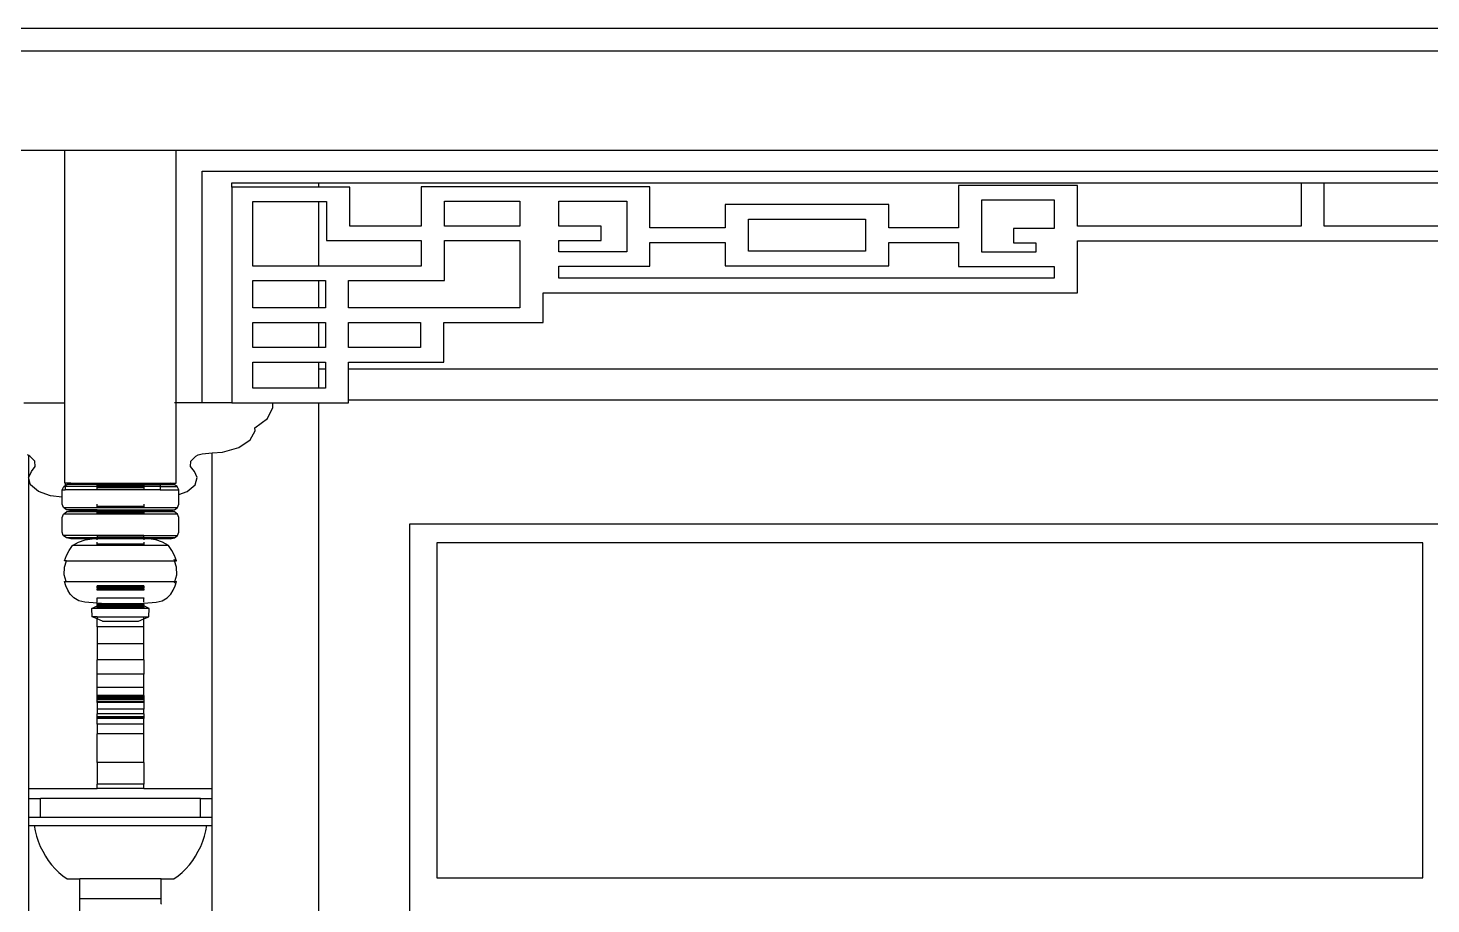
# Model space of a CAD drawing. Extents: x -24961 to 905641, y -154323 to 635957.
# Drawn here: x 422660 to 424922, y -113084 to -111672 of the extents above; entities that cross this region are included whole.
import ezdxf

# ---------------------------------------------------------------- set-up
doc = ezdxf.new("R2010")
doc.units = 0
doc.header["$LTSCALE"] = 1000
doc.header["$MEASUREMENT"] = 0
doc.layers.add('DOTE', color=1, linetype='Continuous')
doc.layers.add('窗', color=154, linetype='Continuous')

msp = doc.modelspace()

# ---------------------------------------------------------------- linework, layer by layer
for p, q in [((406028.2, -111708.5), (431128.2, -111708.5)), ((420671.8, -111868.5), (422719.1, -111868.5)), ((422719.1, -112276.1), (422719.1, -111868.5)), ((422719.1, -111868.5), (422899.1, -111868.5)), ((422899.1, -112276.1), (422899.1, -111868.5)), ((422899.1, -111868.5), (424935.1, -111868.5)), ((422940.7, -111902.6), (424935.1, -111902.6)), ((422940.7, -112276.1), (422940.7, -111902.6)), ((422988.5, -111928.2), (422988.5, -111921.4)), ((422988.5, -111921.4), (423128.2, -111921.4)), ((422988.5, -111928.2), (422988.5, -112276.1)), ((423128.2, -111928.2), (422988.5, -111928.2)), ((423128.2, -111921.4), (424712.8, -111921.4)), ((423128.2, -111921.4), (423128.2, -111921.9)), ((424712.8, -111921.9), (423128.2, -111921.9)), ((423128.2, -111921.9), (423128.2, -111928.2)), ((423178.7, -111928.2), (423128.2, -111928.2)), ((423178.7, -111991.2), (423178.7, -111928.2)), ((423293.9, -111927.7), (423294, -111991.2)), ((423662.9, -111927.7), (423293.9, -111927.7)), ((423662.9, -111994.1), (423662.9, -111927.7)), ((424160.6, -111925.5), (424160.6, -111994.1)), ((424352, -111925.5), (424160.6, -111925.5)), ((424352, -111991.3), (424352, -111925.5)), ((424712.8, -111921.4), (424750.2, -111921.4)), ((424712.8, -111921.4), (424712.8, -111921.9)), ((424712.8, -111921.9), (424712.8, -111991.3)), ((424750.2, -111921.9), (424750.2, -111921.4)), ((424750.2, -111921.4), (424935.1, -111921.4)), ((425119.9, -111921.9), (424750.2, -111921.9)), ((424750.2, -111991.3), (424750.2, -111921.9)), ((423022.3, -112055.6), (423022.3, -111951.7)), ((423022.3, -111951.7), (423128.2, -111951.7)), ((423128.2, -111951.7), (423128.2, -112055.6)), ((423128.2, -111951.7), (423141.3, -111951.7)), ((423141.3, -111951.7), (423141.3, -112014.6)), ((423331.3, -111951.1), (423453.1, -111951.1)), ((423331.3, -111991.2), (423331.3, -111951.1)), ((423453.1, -111951.1), (423453.1, -111991.2)), ((423516.1, -111951.1), (423625.4, -111951.1)), ((423516.1, -111991.2), (423516.1, -111951.1)), ((423625.4, -111951.1), (423625.4, -112032.4)), ((424198, -111948.9), (424314.6, -111948.9)), ((424198, -112033), (424198, -111948.9)), ((424314.6, -111948.9), (424314.6, -111994.9)), ((423784.1, -111956.4), (423784.1, -111994.1)), ((424047.9, -111956.4), (423784.1, -111956.4)), ((424047.9, -111994.1), (424047.9, -111956.4)), ((423294, -111991.2), (423178.7, -111991.2)), ((423453.1, -111991.2), (423331.3, -111991.2)), ((423584.1, -111991.2), (423516.1, -111991.2)), ((423584.1, -112014.6), (423584.1, -111991.2)), ((423784.1, -111994.1), (423662.9, -111994.1)), ((423821.5, -112031.7), (423821.5, -111979.9)), ((423821.5, -111979.9), (424010.5, -111979.9)), ((424010.5, -111979.9), (424010.5, -112031.7)), ((424160.6, -111994.1), (424047.9, -111994.1)), ((424249.2, -111994.9), (424249.2, -112018.3)), ((424314.6, -111994.9), (424249.2, -111994.9)), ((424712.8, -111991.3), (424352, -111991.3)), ((424935.1, -111991.3), (424750.2, -111991.3)), ((423141.3, -112014.6), (423293.9, -112014.6)), ((423293.9, -112014.6), (423293.9, -112055.6)), ((423331.3, -112014.6), (423453.1, -112014.6)), ((423331.3, -112079), (423331.3, -112014.6)), ((423453.1, -112014.6), (423453.1, -112123)), ((423516.1, -112014.6), (423584.1, -112014.6)), ((423516.1, -112032.4), (423516.1, -112014.6)), ((423662.8, -112017.5), (423784.1, -112017.5)), ((423662.8, -112055.8), (423662.8, -112017.5)), ((423784.1, -112017.5), (423784.1, -112055.2)), ((424047.9, -112017.5), (424160.6, -112017.5)), ((424047.9, -112055.2), (424047.9, -112017.5)), ((424160.6, -112017.5), (424160.6, -112056.5)), ((424249.2, -112018.3), (424285, -112018.3)), ((424285, -112018.3), (424285, -112033)), ((424352, -112014.8), (424935.1, -112014.8)), ((424352, -112098.6), (424352, -112014.8)), ((423625.4, -112032.4), (423516.1, -112032.4)), ((424010.5, -112031.7), (423821.5, -112031.7)), ((424285, -112033), (424198, -112033)), ((423128.2, -112055.6), (423022.3, -112055.6)), ((423293.9, -112055.6), (423128.2, -112055.6)), ((423516.1, -112055.8), (423662.8, -112055.8)), ((423516.1, -112075.2), (423516.1, -112055.8)), ((423784.1, -112055.2), (424047.9, -112055.2)), ((424160.6, -112056.5), (424314.6, -112056.5)), ((424314.6, -112056.5), (424314.6, -112075.2)), ((423022.3, -112123), (423022.3, -112079)), ((423022.3, -112079), (423128.2, -112079)), ((423128.2, -112079), (423128.2, -112123)), ((423128.2, -112079), (423139.4, -112079)), ((423139.4, -112079), (423139.4, -112123)), ((423176.8, -112079), (423331.3, -112079)), ((423176.8, -112123), (423176.8, -112079)), ((424314.6, -112075.2), (423516.1, -112075.2)), ((423490.5, -112098.6), (424352, -112098.6)), ((423490.5, -112146.5), (423490.5, -112098.6)), ((423128.2, -112123), (423022.3, -112123)), ((423139.4, -112123), (423128.2, -112123)), ((423453.1, -112123), (423176.8, -112123)), ((423022.3, -112187.1), (423022.3, -112146.5)), ((423022.3, -112146.5), (423128.2, -112146.5)), ((423128.2, -112146.5), (423128.2, -112187.1)), ((423128.2, -112146.5), (423139.4, -112146.5)), ((423139.4, -112146.5), (423139.4, -112187.1)), ((423176.8, -112146.5), (423293, -112146.5)), ((423176.8, -112187.1), (423176.8, -112146.5)), ((423293, -112146.5), (423293, -112187.1)), ((423330.4, -112146.5), (423490.5, -112146.5)), ((423330.4, -112210.6), (423330.4, -112146.5)), ((423128.2, -112187.1), (423022.3, -112187.1)), ((423139.4, -112187.1), (423128.2, -112187.1)), ((423293, -112187.1), (423176.8, -112187.1)), ((423022.3, -112252.3), (423022.3, -112210.6)), ((423022.3, -112210.6), (423128.2, -112210.6)), ((423128.2, -112210.6), (423139.4, -112210.6)), ((423128.2, -112210.6), (423128.2, -112221.9)), ((423139.4, -112221.9), (423128.2, -112221.9)), ((423128.2, -112221.9), (423128.2, -112252.3)), ((423139.4, -112210.6), (423139.4, -112221.9)), ((423139.4, -112221.9), (423139.4, -112252.3)), ((423176.8, -112210.6), (423330.4, -112210.6)), ((423176.8, -112221.9), (423176.8, -112210.6)), ((426693.4, -112221.9), (423176.8, -112221.9)), ((423176.8, -112271.9), (423176.8, -112221.9)), ((423128.2, -112252.3), (423022.3, -112252.3)), ((423139.4, -112252.3), (423128.2, -112252.3)), ((422653, -112276.1), (422719.1, -112276.1)), ((422719.1, -112405.6), (422719.1, -112276.1)), ((422899.1, -112276.1), (422896, -112276.1)), ((422899.1, -112405.6), (422899.1, -112276.1)), ((422940.7, -112276.1), (422899.1, -112276.1)), ((422988.5, -112276.1), (422940.7, -112276.1)), ((422988.5, -112276.1), (423054.5, -112276.1)), ((423046.3, -112301.1), (423054.7, -112283.4)), ((423054.7, -112283.4), (423054.5, -112276.1)), ((423054.5, -112276.1), (423128.2, -112276.1)), ((423128.2, -112276.1), (423128.2, -114299.3)), ((423128.2, -112276.1), (423176.8, -112276.1)), ((426693.4, -112271.9), (423176.8, -112271.9)), ((423176.8, -112276.1), (423176.8, -112271.9)), ((423025.9, -112316.4), (423046.3, -112301.1)), ((423000, -112348), (423018.4, -112336)), ((423018.4, -112336), (423026, -112321.4)), ((423026, -112321.4), (423025.9, -112316.4)), ((422934.3, -112359.7), (422941, -112358.1)), ((422941, -112358.1), (422957.1, -112356.9)), ((422957.1, -112356.9), (422973.6, -112355.6)), ((422957.1, -112898.1), (422957.1, -112356.9)), ((422973.6, -112355.6), (423000, -112348)), ((422661.1, -112360.8), (422659.2, -112359.7)), ((422661.1, -112396.1), (422661.1, -112360.8)), ((422663.1, -112362), (422661.1, -112360.8)), ((422670.8, -112369.9), (422663.1, -112362)), ((422665.4, -112387), (422671.6, -112378.7)), ((422671.6, -112378.7), (422670.8, -112369.9)), ((422921.9, -112378.7), (422922.7, -112369.9)), ((422928.2, -112387), (422921.9, -112378.7)), ((422922.7, -112369.9), (422930.4, -112362)), ((422930.4, -112362), (422934.3, -112359.7)), ((422660.8, -112396.7), (422661.1, -112396.1)), ((422661.1, -112397.6), (422660.8, -112396.7)), ((422661.1, -112396.1), (422665.4, -112387)), ((422661.1, -112898.1), (422661.1, -112397.6)), ((422664.2, -112408.5), (422661.1, -112397.6)), ((422932.7, -112396.7), (422928.2, -112387)), ((422929.3, -112408.5), (422932.7, -112396.7)), ((422676.7, -112418.8), (422664.2, -112408.5)), ((422696.2, -112425.9), (422676.7, -112418.8)), ((422715, -112428.2), (422696.2, -112425.9)), ((422715, -112416.1), (422717.7, -112411.2)), ((422715, -112428.2), (422715, -112416.1)), ((422715, -112416.1), (422719.8, -112416.1)), ((422717.7, -112411.2), (422719.8, -112409.6)), ((422717.7, -112411.2), (422719.8, -112411.2)), ((422719.8, -112405.6), (422719.1, -112405.6)), ((422719.8, -112405.6), (422719.8, -112409.6)), ((422729.2, -112405.6), (422719.8, -112405.6)), ((422719.8, -112409.6), (422722.6, -112407.6)), ((422719.8, -112409.6), (422719.8, -112411.2)), ((422719.8, -112411.2), (422719.8, -112416.1)), ((422771.6, -112411.2), (422719.8, -112411.2)), ((422771.6, -112416.1), (422719.8, -112416.1)), ((422722.6, -112407.6), (422729.2, -112405.6)), ((422771.6, -112407.6), (422722.6, -112407.6)), ((422729.2, -112405.6), (422889, -112405.6)), ((422771.6, -112410.1), (422771.6, -112407.6)), ((422771.6, -112407.6), (422846.6, -112407.6)), ((422846.6, -112410.1), (422771.6, -112410.1)), ((422771.6, -112410.5), (422771.6, -112410.1)), ((422846.6, -112410.5), (422771.6, -112410.5)), ((422771.6, -112411.2), (422771.6, -112410.5)), ((422771.6, -112411.7), (422771.6, -112411.2)), ((422846.6, -112411.2), (422771.6, -112411.2)), ((422846.6, -112411.7), (422771.6, -112411.7)), ((422771.6, -112413.4), (422771.6, -112411.7)), ((422846.6, -112413.4), (422771.6, -112413.4)), ((422771.6, -112416.1), (422771.6, -112413.4)), ((422846.6, -112416.1), (422771.6, -112416.1)), ((422846.6, -112407.6), (422846.6, -112410.1)), ((422846.6, -112407.6), (422873.3, -112407.6)), ((422846.6, -112410.1), (422846.6, -112410.5)), ((422846.6, -112410.5), (422846.6, -112411.2)), ((422846.6, -112411.2), (422846.6, -112411.7)), ((422873.3, -112411.2), (422846.6, -112411.2)), ((422846.6, -112411.7), (422846.6, -112413.4)), ((422846.6, -112413.4), (422846.6, -112416.1)), ((422873.3, -112416.1), (422846.6, -112416.1)), ((422873.3, -112407.6), (422873.3, -112411.2)), ((422873.3, -112407.6), (422895.6, -112407.6)), ((422873.3, -112411.2), (422873.3, -112416.1)), ((422873.3, -112411.2), (422900.5, -112411.2)), ((422873.3, -112416.1), (422903.2, -112416.1)), ((422895.6, -112407.6), (422889, -112405.6)), ((422889, -112405.6), (422899.1, -112405.6)), ((422900.5, -112411.2), (422895.6, -112407.6)), ((422903.2, -112416.1), (422900.5, -112411.2)), ((422903.2, -112423.7), (422903.2, -112416.1)), ((422903.2, -112423.7), (422916.8, -112418.8)), ((422903.2, -112439.7), (422903.2, -112423.7)), ((422916.8, -112418.8), (422929.3, -112408.5)), ((422715, -112439.7), (422715, -112428.2)), ((422717.1, -112444.9), (422715, -112439.7)), ((422722.2, -112448.7), (422717.1, -112444.9)), ((422717.1, -112444.9), (422771.6, -112444.9)), ((422729.2, -112450.4), (422722.2, -112448.7)), ((422771.6, -112448.7), (422722.2, -112448.7)), ((422771.6, -112443.2), (422771.6, -112439.7)), ((422846.6, -112443.2), (422771.6, -112443.2)), ((422771.6, -112444.9), (422771.6, -112443.2)), ((422771.6, -112444.9), (422846.6, -112444.9)), ((422771.6, -112450.4), (422771.6, -112448.7)), ((422771.6, -112448.7), (422846.6, -112448.7)), ((422846.6, -112439.7), (422846.6, -112443.2)), ((422846.6, -112443.2), (422846.6, -112444.9)), ((422846.6, -112444.9), (422901, -112444.9)), ((422846.6, -112448.7), (422846.6, -112450.4)), ((422846.6, -112448.7), (422896, -112448.7)), ((422889, -112450.4), (422896, -112448.7)), ((422896, -112448.7), (422901, -112444.9)), ((422901, -112444.9), (422903.2, -112439.7)), ((422715, -112460.9), (422717.1, -112455.7)), ((422715, -112484.6), (422715, -112460.9)), ((422717.1, -112455.7), (422722.1, -112451.9)), ((422771.6, -112455.7), (422717.1, -112455.7)), ((422722.1, -112451.9), (422729.2, -112450.4)), ((422771.6, -112451.9), (422722.1, -112451.9)), ((422771.6, -112450.4), (422729.2, -112450.4)), ((422771.6, -112451.9), (422771.6, -112450.4)), ((422846.6, -112450.4), (422771.6, -112450.4)), ((422771.6, -112453.5), (422771.6, -112451.9)), ((422846.6, -112451.9), (422771.6, -112451.9)), ((422846.6, -112453.5), (422771.6, -112453.5)), ((422771.6, -112455.7), (422771.6, -112453.5)), ((422846.6, -112455.7), (422771.6, -112455.7)), ((422846.6, -112450.4), (422846.6, -112451.9)), ((422889, -112450.4), (422846.6, -112450.4)), ((422846.6, -112451.9), (422846.6, -112453.5)), ((422896.1, -112451.9), (422846.6, -112451.9)), ((422846.6, -112453.5), (422846.6, -112455.7)), ((422901.1, -112455.7), (422846.6, -112455.7)), ((422896.1, -112451.9), (422889, -112450.4)), ((422901.1, -112455.7), (422896.1, -112451.9)), ((422903.2, -112460.9), (422901.1, -112455.7)), ((422903.2, -112484.6), (422903.2, -112460.9)), ((422716.9, -112489.9), (422715, -112484.6)), ((422722, -112493.7), (422716.9, -112489.9)), ((422771.6, -112489.9), (422716.9, -112489.9)), ((422729.2, -112495.2), (422722, -112493.7)), ((422771.6, -112493.7), (422722, -112493.7)), ((422771.6, -112489.9), (422771.6, -112491)), ((422846.6, -112489.9), (422771.6, -112489.9)), ((422846.6, -112491), (422771.6, -112491)), ((422771.6, -112491), (422771.6, -112493.7)), ((422771.6, -112493.7), (422771.6, -112494.8)), ((422846.6, -112493.7), (422771.6, -112493.7)), ((422846.6, -112494.8), (422771.6, -112494.8)), ((422771.6, -112495.2), (422771.6, -112494.8)), ((422846.6, -112491), (422846.6, -112489.9)), ((422846.6, -112489.9), (422901.2, -112489.9)), ((422846.6, -112493.7), (422846.6, -112491)), ((422846.6, -112494.8), (422846.6, -112493.7)), ((422896.2, -112493.7), (422846.6, -112493.7)), ((422846.6, -112494.8), (422846.6, -112495.2)), ((422889, -112495.2), (422896.2, -112493.7)), ((422896.2, -112493.7), (422901.2, -112489.9)), ((422901.2, -112489.9), (422903.2, -112484.6)), ((422721.8, -112522.1), (422726.1, -112513.9)), ((422726.1, -112513.9), (422731.8, -112506.2)), ((422763.5, -112495.2), (422729.2, -112495.2)), ((422731.8, -112506.2), (422741.2, -112500.9)), ((422771.6, -112506.2), (422731.8, -112506.2)), ((422741.2, -112500.9), (422751.9, -112497.2)), ((422751.9, -112497.2), (422763.5, -112495.2)), ((422771.6, -112495.2), (422763.5, -112495.2)), ((422771.6, -112497.2), (422771.6, -112495.2)), ((422846.6, -112495.2), (422771.6, -112495.2)), ((422771.6, -112504.1), (422771.6, -112500.9)), ((422846.6, -112504.1), (422771.6, -112504.1)), ((422771.6, -112506.2), (422771.6, -112504.1)), ((422846.6, -112506.2), (422771.6, -112506.2)), ((422846.6, -112495.2), (422846.6, -112497.2)), ((422854.7, -112495.2), (422846.6, -112495.2)), ((422846.6, -112500.9), (422846.6, -112504.1)), ((422846.6, -112504.1), (422846.6, -112506.2)), ((422886.4, -112506.2), (422846.6, -112506.2)), ((422866.3, -112497.2), (422854.7, -112495.2)), ((422889, -112495.2), (422854.7, -112495.2)), ((422877, -112500.9), (422866.3, -112497.2)), ((422886.4, -112506.2), (422877, -112500.9)), ((422892.1, -112513.9), (422886.4, -112506.2)), ((422896.4, -112522.1), (422892.1, -112513.9)), ((422718.6, -112541), (422721.8, -112530.7)), ((422718.9, -112530.7), (422721.8, -112522.1)), ((422721.8, -112530.7), (422718.9, -112530.7)), ((422721.8, -112530.7), (422896.4, -112530.7)), ((422895.5, -112528.7), (422895.8, -112528.7)), ((422895.8, -112528.7), (422899.3, -112530.7)), ((422896.4, -112530.7), (422895.8, -112528.7)), ((422899.3, -112530.7), (422896.4, -112522.1)), ((422896.4, -112530.7), (422899.3, -112530.7)), ((422899.6, -112541), (422896.4, -112530.7)), ((422718.4, -112553.5), (422718.6, -112541)), ((422721.4, -112564.3), (422718.4, -112553.5)), ((422896.7, -112564.3), (422899.8, -112553.5)), ((422899.8, -112553.5), (422899.6, -112541)), ((422718.9, -112564.3), (422721.4, -112564.3)), ((422721.1, -112571.2), (422718.9, -112564.3)), ((422724.1, -112577.9), (422721.1, -112571.2)), ((422721.4, -112564.3), (422896.7, -112564.3)), ((422727.8, -112584.5), (422724.1, -112577.9)), ((422733.7, -112590.7), (422727.8, -112584.5)), ((422846.6, -112571.2), (422771.6, -112571.2)), ((422771.6, -112571.2), (422771.6, -112571.2)), ((422771.6, -112572.3), (422771.6, -112571.2)), ((422846.6, -112572.3), (422771.6, -112572.3)), ((422771.6, -112572.5), (422771.6, -112572.3)), ((422846.6, -112572.5), (422771.6, -112572.5)), ((422771.6, -112572.6), (422771.6, -112572.5)), ((422846.6, -112572.6), (422771.6, -112572.6)), ((422771.6, -112572.6), (422771.6, -112573.1)), ((422846.6, -112573.1), (422771.6, -112573.1)), ((422771.6, -112573.1), (422771.6, -112573.2)), ((422771.6, -112573.2), (422846.6, -112573.2)), ((422771.6, -112574), (422771.6, -112573.2)), ((422846.6, -112574), (422771.6, -112574)), ((422771.6, -112574), (422771.6, -112574.2)), ((422846.6, -112574.2), (422771.6, -112574.2)), ((422771.6, -112574.4), (422771.6, -112574.2)), ((422846.6, -112574.4), (422771.6, -112574.4)), ((422771.6, -112574.4), (422771.6, -112574.5)), ((422846.6, -112574.5), (422771.6, -112574.5)), ((422771.6, -112574.5), (422771.6, -112574.6)), ((422846.6, -112574.6), (422771.6, -112574.6)), ((422846.6, -112574.6), (422771.6, -112574.6)), ((422771.6, -112574.6), (422771.6, -112574.6)), ((422771.6, -112575), (422771.6, -112574.6)), ((422846.6, -112575), (422771.6, -112575)), ((422771.6, -112575), (422771.6, -112575.1)), ((422846.6, -112575.1), (422771.6, -112575.1)), ((422846.6, -112575.1), (422771.6, -112575.1)), ((422771.6, -112575.1), (422771.6, -112575.3)), ((422771.6, -112575.1), (422771.6, -112575.1)), ((422846.6, -112575.3), (422771.6, -112575.3)), ((422771.6, -112575.3), (422771.6, -112576.4)), ((422846.6, -112576.4), (422771.6, -112576.4)), ((422771.6, -112577), (422771.6, -112576.4)), ((422846.6, -112577), (422771.6, -112577)), ((422771.6, -112577), (422771.6, -112577.6)), ((422771.6, -112577.6), (422846.6, -112577.6)), ((422771.6, -112577.9), (422771.6, -112577.6)), ((422846.6, -112571.2), (422846.6, -112571.2)), ((422846.6, -112571.2), (422846.6, -112572.3)), ((422846.6, -112572.3), (422846.6, -112572.5)), ((422846.6, -112572.5), (422846.6, -112572.6)), ((422846.6, -112573.1), (422846.6, -112572.6)), ((422846.6, -112573.2), (422846.6, -112573.1)), ((422846.6, -112573.2), (422846.6, -112574)), ((422846.6, -112574.2), (422846.6, -112574)), ((422846.6, -112574.2), (422846.6, -112574.4)), ((422846.6, -112574.5), (422846.6, -112574.4)), ((422846.6, -112574.6), (422846.6, -112574.5)), ((422846.6, -112574.6), (422846.6, -112574.6)), ((422846.6, -112574.6), (422846.6, -112575)), ((422846.6, -112575.1), (422846.6, -112575)), ((422846.6, -112575.3), (422846.6, -112575.1)), ((422846.6, -112575.1), (422846.6, -112575.1)), ((422846.6, -112576.4), (422846.6, -112575.3)), ((422846.6, -112576.4), (422846.6, -112577)), ((422846.6, -112577.6), (422846.6, -112577)), ((422846.6, -112577.6), (422846.6, -112577.9)), ((422884.5, -112590.7), (422890.4, -112584.5)), ((422890.4, -112584.5), (422894.1, -112577.9)), ((422894.1, -112577.9), (422897, -112571.2)), ((422895.7, -112565.8), (422896.3, -112565.8)), ((422899.3, -112564.3), (422896.3, -112565.8)), ((422896.3, -112565.8), (422896.7, -112564.3)), ((422896.7, -112564.3), (422899.3, -112564.3)), ((422897, -112571.2), (422899.3, -112564.3)), ((422741.9, -112595.1), (422733.7, -112590.7)), ((422751.8, -112597.3), (422741.9, -112595.1)), ((422771.6, -112599.1), (422751.8, -112597.3)), ((422762.8, -112607.8), (422771.6, -112603.4)), ((422763.5, -112621.2), (422762.8, -112607.8)), ((422771.6, -112607.8), (422762.8, -112607.8)), ((422771.6, -112590.9), (422771.6, -112590.7)), ((422846.6, -112590.9), (422771.6, -112590.9)), ((422771.6, -112597.3), (422771.6, -112590.9)), ((422771.6, -112599), (422771.6, -112599.1)), ((422778.7, -112599.8), (422771.6, -112599.1)), ((422771.6, -112599.9), (422771.6, -112599.1)), ((422771.6, -112600.1), (422771.6, -112599.9)), ((422778.5, -112599.9), (422771.6, -112599.9)), ((422778.1, -112600.1), (422771.6, -112600.1)), ((422771.6, -112600.1), (422771.6, -112600.7)), ((422776.9, -112600.7), (422771.6, -112600.7)), ((422771.6, -112600.7), (422771.6, -112601.4)), ((422775.5, -112601.4), (422771.6, -112601.4)), ((422771.6, -112601.9), (422771.6, -112601.4)), ((422774.5, -112601.9), (422771.6, -112601.9)), ((422771.6, -112602.1), (422771.6, -112601.9)), ((422771.6, -112602.4), (422771.6, -112602.1)), ((422774.1, -112602.1), (422771.6, -112602.1)), ((422773.4, -112602.4), (422771.6, -112602.4)), ((422771.6, -112602.4), (422771.6, -112603)), ((422772.3, -112603), (422771.6, -112603)), ((422771.6, -112603.1), (422771.6, -112603)), ((422772.4, -112603), (422771.6, -112603)), ((422771.6, -112603), (422771.6, -112603)), ((422772.1, -112603.1), (422771.6, -112603.1)), ((422771.6, -112603.4), (422772.1, -112603.1)), ((422771.6, -112603.1), (422771.6, -112603.4)), ((422771.6, -112603.4), (422771.6, -112603.5)), ((422846.6, -112603.5), (422771.6, -112603.5)), ((422771.6, -112603.5), (422771.6, -112604.2)), ((422846.6, -112604.2), (422771.6, -112604.2)), ((422771.6, -112604.2), (422771.6, -112604.7)), ((422846.6, -112604.7), (422771.6, -112604.7)), ((422771.6, -112604.7), (422771.6, -112605.2)), ((422771.6, -112605.2), (422846.6, -112605.2)), ((422771.6, -112605.2), (422771.6, -112605.3)), ((422846.6, -112605.3), (422771.6, -112605.3)), ((422771.6, -112605.4), (422771.6, -112605.3)), ((422846.6, -112605.4), (422771.6, -112605.4)), ((422771.6, -112605.4), (422771.6, -112605.7)), ((422846.6, -112605.7), (422771.6, -112605.7)), ((422771.6, -112606.2), (422771.6, -112605.7)), ((422846.6, -112606.2), (422771.6, -112606.2)), ((422771.6, -112606.3), (422771.6, -112606.2)), ((422846.6, -112606.3), (422771.6, -112606.3)), ((422846.6, -112606.3), (422771.6, -112606.3)), ((422771.6, -112606.3), (422771.6, -112606.3)), ((422771.6, -112606.4), (422771.6, -112606.3)), ((422846.6, -112606.4), (422771.6, -112606.4)), ((422771.6, -112606.4), (422771.6, -112606.7)), ((422846.6, -112606.7), (422771.6, -112606.7)), ((422771.6, -112606.7), (422771.6, -112606.8)), ((422846.6, -112606.8), (422771.6, -112606.8)), ((422771.6, -112606.8), (422771.6, -112607.1)), ((422846.6, -112607.1), (422771.6, -112607.1)), ((422771.6, -112607.1), (422771.6, -112607.3)), ((422846.6, -112607.3), (422771.6, -112607.3)), ((422846.6, -112607.3), (422771.6, -112607.3)), ((422771.6, -112607.3), (422771.6, -112607.3)), ((422771.6, -112607.3), (422771.6, -112607.8)), ((422846.6, -112607.8), (422771.6, -112607.8)), ((422772.1, -112603.1), (422772.3, -112603)), ((422846.1, -112603.1), (422772.1, -112603.1)), ((422845.9, -112603), (422772.3, -112603)), ((422772.3, -112603), (422772.4, -112603)), ((422772.4, -112603), (422773.4, -112602.4)), ((422845.8, -112603), (422772.4, -112603)), ((422773.4, -112602.4), (422774.1, -112602.1)), ((422844.7, -112602.4), (422773.4, -112602.4)), ((422774.1, -112602.1), (422774.5, -112601.9)), ((422844.1, -112602.1), (422774.1, -112602.1)), ((422774.5, -112601.9), (422775.5, -112601.4)), ((422843.7, -112601.9), (422774.5, -112601.9)), ((422775.5, -112601.4), (422776.9, -112600.7)), ((422842.7, -112601.4), (422775.5, -112601.4)), ((422776.9, -112600.7), (422778.1, -112600.1)), ((422841.3, -112600.7), (422776.9, -112600.7)), ((422778.1, -112600.1), (422778.5, -112599.9)), ((422840, -112600.1), (422778.1, -112600.1)), ((422778.5, -112599.9), (422778.7, -112599.8)), ((422839.7, -112599.9), (422778.5, -112599.9)), ((422778.7, -112599.8), (422839.5, -112599.8)), ((422839.5, -112599.8), (422846.6, -112599.1)), ((422839.7, -112599.9), (422839.5, -112599.8)), ((422846.6, -112599.9), (422839.7, -112599.9)), ((422840, -112600.1), (422839.7, -112599.9)), ((422846.6, -112600.1), (422840, -112600.1)), ((422841.3, -112600.7), (422840, -112600.1)), ((422846.6, -112600.7), (422841.3, -112600.7)), ((422842.7, -112601.4), (422841.3, -112600.7)), ((422846.6, -112601.4), (422842.7, -112601.4)), ((422843.7, -112601.9), (422842.7, -112601.4)), ((422846.6, -112601.9), (422843.7, -112601.9)), ((422844.1, -112602.1), (422843.7, -112601.9)), ((422846.6, -112602.1), (422844.1, -112602.1)), ((422844.7, -112602.4), (422844.1, -112602.1)), ((422846.6, -112602.4), (422844.7, -112602.4)), ((422845.8, -112603), (422844.7, -112602.4)), ((422846.6, -112603), (422845.8, -112603)), ((422845.9, -112603), (422845.8, -112603)), ((422846.6, -112603), (422845.9, -112603)), ((422846.1, -112603.1), (422845.9, -112603)), ((422846.6, -112603.1), (422846.1, -112603.1)), ((422846.6, -112603.4), (422846.1, -112603.1)), ((422846.6, -112590.7), (422846.6, -112590.9)), ((422846.6, -112597.3), (422846.6, -112590.9)), ((422846.6, -112599.1), (422866.4, -112597.3)), ((422846.6, -112599.9), (422846.6, -112599.1)), ((422846.6, -112599.9), (422846.6, -112600.1)), ((422846.6, -112600.7), (422846.6, -112600.1)), ((422846.6, -112601.4), (422846.6, -112600.7)), ((422846.6, -112601.4), (422846.6, -112601.9)), ((422846.6, -112601.9), (422846.6, -112602.1)), ((422846.6, -112602.1), (422846.6, -112602.4)), ((422846.6, -112603), (422846.6, -112602.4)), ((422846.6, -112603), (422846.6, -112603.1)), ((422846.6, -112603), (422846.6, -112603)), ((422846.6, -112603.1), (422846.6, -112603.4)), ((422846.6, -112603.4), (422846.6, -112603.5)), ((422855.4, -112607.8), (422846.6, -112603.4)), ((422846.6, -112604.2), (422846.6, -112603.5)), ((422846.6, -112604.2), (422846.6, -112604.7)), ((422846.6, -112605.2), (422846.6, -112604.7)), ((422846.6, -112605.3), (422846.6, -112605.2)), ((422846.6, -112605.3), (422846.6, -112605.4)), ((422846.6, -112605.4), (422846.6, -112605.7)), ((422846.6, -112605.7), (422846.6, -112606.2)), ((422846.6, -112606.2), (422846.6, -112606.3)), ((422846.6, -112606.3), (422846.6, -112606.3)), ((422846.6, -112606.3), (422846.6, -112606.4)), ((422846.6, -112606.7), (422846.6, -112606.4)), ((422846.6, -112606.8), (422846.6, -112606.7)), ((422846.6, -112607.1), (422846.6, -112606.8)), ((422846.6, -112607.3), (422846.6, -112607.1)), ((422846.6, -112607.8), (422846.6, -112607.3)), ((422846.6, -112607.3), (422846.6, -112607.3)), ((422855.4, -112607.8), (422846.6, -112607.8)), ((422854.6, -112621.2), (422855.4, -112607.8)), ((422866.4, -112597.3), (422876.3, -112595.1)), ((422876.3, -112595.1), (422884.5, -112590.7)), ((422771.6, -112624.6), (422763.5, -112621.2)), ((422771.6, -112621.2), (422763.5, -112621.2)), ((422771.6, -112621.2), (422771.6, -112624.6)), ((422771.6, -112621.2), (422846.6, -112621.2)), ((422780.3, -112628.2), (422771.6, -112624.6)), ((422771.6, -112637.1), (422771.6, -112624.6)), ((422780.3, -112628.2), (422837.9, -112628.2)), ((422837.9, -112628.2), (422846.6, -112624.6)), ((422846.6, -112624.6), (422854.6, -112621.2)), ((422846.6, -112624.6), (422846.6, -112621.2)), ((422846.6, -112621.2), (422854.6, -112621.2)), ((422846.6, -112637.1), (422846.6, -112624.6)), ((422846.6, -112637.1), (422771.6, -112637.1)), ((422771.6, -112637.1), (422771.6, -112664.5)), ((422846.6, -112664.5), (422846.6, -112637.1)), ((422846.6, -112664.5), (422771.6, -112664.5)), ((422771.6, -112664.5), (422771.6, -112690.2)), ((422846.6, -112690.2), (422846.6, -112664.5)), ((422846.6, -112690.2), (422771.6, -112690.2)), ((422771.6, -112713.5), (422771.6, -112690.2)), ((422846.6, -112690.2), (422846.6, -112713.5)), ((422846.6, -112713.5), (422771.6, -112713.5)), ((422771.6, -112734.8), (422771.6, -112713.5)), ((422846.6, -112734.8), (422846.6, -112713.5)), ((422846.6, -112734.8), (422771.6, -112734.8)), ((422771.6, -112748.2), (422771.6, -112734.8)), ((422846.6, -112748.2), (422846.6, -112734.8)), ((422771.6, -112748.4), (422771.6, -112748.2)), ((422846.6, -112748.2), (422771.6, -112748.2)), ((422846.6, -112748.4), (422771.6, -112748.4)), ((422771.6, -112749.3), (422771.6, -112748.4)), ((422846.6, -112749.3), (422771.6, -112749.3)), ((422771.6, -112749.7), (422771.6, -112749.3)), ((422771.6, -112751.7), (422771.6, -112749.7)), ((422771.6, -112749.7), (422846.6, -112749.7)), ((422771.6, -112753.1), (422771.6, -112751.7)), ((422846.6, -112751.7), (422771.6, -112751.7)), ((422846.6, -112753.1), (422771.6, -112753.1)), ((422771.6, -112753.1), (422771.6, -112754.1)), ((422846.6, -112754.1), (422771.6, -112754.1)), ((422771.6, -112754.5), (422771.6, -112754.1)), ((422846.6, -112754.5), (422771.6, -112754.5)), ((422771.6, -112757.8), (422771.6, -112754.5)), ((422771.6, -112759.2), (422771.6, -112757.8)), ((422846.6, -112757.8), (422771.6, -112757.8)), ((422846.6, -112757.8), (422771.6, -112757.8)), ((422771.6, -112757.8), (422771.6, -112757.8)), ((422846.6, -112759.2), (422771.6, -112759.2)), ((422771.6, -112759.2), (422771.6, -112769.8)), ((422846.6, -112748.2), (422846.6, -112748.4)), ((422846.6, -112748.4), (422846.6, -112749.3)), ((422846.6, -112749.3), (422846.6, -112749.7)), ((422846.6, -112749.7), (422846.6, -112751.7)), ((422846.6, -112751.7), (422846.6, -112753.1)), ((422846.6, -112753.1), (422846.6, -112754.1)), ((422846.6, -112754.1), (422846.6, -112754.5)), ((422846.6, -112754.5), (422846.6, -112757.8)), ((422846.6, -112757.8), (422846.6, -112759.2)), ((422846.6, -112757.8), (422846.6, -112757.8)), ((422846.6, -112759.2), (422846.6, -112769.8)), ((422846.6, -112769.8), (422771.6, -112769.8)), ((422771.6, -112769.8), (422771.6, -112777.7)), ((422846.6, -112777.7), (422771.6, -112777.7)), ((422771.6, -112782.3), (422771.6, -112777.7)), ((422846.6, -112782.3), (422771.6, -112782.3)), ((422771.6, -112783.4), (422771.6, -112782.3)), ((422846.6, -112783.4), (422771.6, -112783.4)), ((422771.6, -112784.6), (422771.6, -112783.4)), ((422846.6, -112784.6), (422771.6, -112784.6)), ((422771.6, -112784.8), (422771.6, -112784.6)), ((422846.6, -112784.8), (422771.6, -112784.8)), ((422846.6, -112784.8), (422771.6, -112784.8)), ((422771.6, -112784.8), (422771.6, -112784.9)), ((422771.6, -112784.8), (422771.6, -112784.8)), ((422846.6, -112784.9), (422771.6, -112784.9)), ((422771.6, -112794.1), (422771.6, -112784.9)), ((422846.6, -112777.7), (422846.6, -112769.8)), ((422846.6, -112777.7), (422846.6, -112782.3)), ((422846.6, -112782.3), (422846.6, -112783.4)), ((422846.6, -112783.4), (422846.6, -112784.6)), ((422846.6, -112784.6), (422846.6, -112784.8)), ((422846.6, -112784.9), (422846.6, -112784.8)), ((422846.6, -112784.8), (422846.6, -112784.8)), ((422846.6, -112794.1), (422846.6, -112784.9)), ((422846.6, -112794.1), (422771.6, -112794.1)), ((422771.6, -112794.1), (422771.6, -112809.9)), ((422846.6, -112809.9), (422771.6, -112809.9)), ((422771.6, -112855.7), (422771.6, -112809.9)), ((422846.6, -112809.9), (422846.6, -112794.1)), ((422846.6, -112855.7), (422846.6, -112809.9)), ((422846.6, -112855.7), (422771.6, -112855.7)), ((422771.6, -112855.7), (422771.6, -112891)), ((422846.6, -112855.7), (422846.6, -112891)), ((422661.1, -112914.1), (422661.1, -112898.1)), ((422661.1, -112898.1), (422771.6, -112898.1)), ((422846.6, -112891), (422771.6, -112891)), ((422771.6, -112898.1), (422771.6, -112891)), ((422846.6, -112898.1), (422771.6, -112898.1)), ((422846.6, -112898.1), (422846.6, -112891)), ((422846.6, -112898.1), (422957.1, -112898.1)), ((422957.1, -112914.1), (422957.1, -112898.1)), ((422661.1, -112944.5), (422661.1, -112914.1)), ((422661.1, -112914.1), (422679.9, -112914.1)), ((422679.9, -112944.5), (422679.9, -112914.1)), ((422938.3, -112914.1), (422679.9, -112914.1)), ((422938.3, -112944.5), (422938.3, -112914.1)), ((422938.3, -112914.1), (422957.1, -112914.1)), ((422957.1, -112944.5), (422957.1, -112914.1)), ((422679.9, -112944.5), (422661.1, -112944.5)), ((422661.1, -112957.3), (422661.1, -112944.5)), ((422938.3, -112944.5), (422679.9, -112944.5)), ((422957.1, -112944.5), (422938.3, -112944.5)), ((422957.1, -112957.3), (422957.1, -112944.5)), ((422661.1, -114299.3), (422661.1, -112957.3)), ((422661.1, -112957.3), (422670.1, -112957.3)), ((422670.1, -112957.3), (422671.7, -112966)), ((422670.1, -112957.3), (422948.1, -112957.3)), ((422671.7, -112966), (422673.8, -112974.6)), ((422944.4, -112974.6), (422946.5, -112966)), ((422946.5, -112966), (422948.1, -112957.3)), ((422948.1, -112957.3), (422957.1, -112957.3)), ((422957.1, -114299.3), (422957.1, -112957.3)), ((422673.8, -112974.6), (422676.5, -112983)), ((422676.5, -112983), (422679.8, -112991.2)), ((422679.8, -112991.2), (422683.6, -112999.1)), ((422934.6, -112999.1), (422938.4, -112991.2)), ((422938.4, -112991.2), (422941.6, -112983)), ((422941.6, -112983), (422944.4, -112974.6)), ((422683.6, -112999.1), (422687.9, -113006.7)), ((422687.9, -113006.7), (422692.6, -113013.9)), ((422692.6, -113013.9), (422697.9, -113020.8)), ((422920.3, -113020.8), (422925.5, -113013.9)), ((422925.5, -113013.9), (422930.3, -113006.7)), ((422930.3, -113006.7), (422934.6, -112999.1)), ((422697.9, -113020.8), (422703.5, -113027.2)), ((422703.5, -113027.2), (422709.6, -113033.2)), ((422709.6, -113033.2), (422716.1, -113038.7)), ((422902.1, -113038.7), (422908.5, -113033.2)), ((422908.5, -113033.2), (422914.6, -113027.2)), ((422914.6, -113027.2), (422920.3, -113020.8)), ((422716.1, -113038.7), (422722.9, -113043.7)), ((422722.9, -113043.7), (422743.6, -113043.7)), ((422874.5, -113043.7), (422743.6, -113043.7)), ((422743.6, -113075.6), (422743.6, -113043.7)), ((422874.5, -113043.7), (422895.3, -113043.7)), ((422874.5, -113074.9), (422874.5, -113043.7)), ((422895.3, -113043.7), (422902.1, -113038.7)), ((422874.5, -113076), (422743.6, -113075.6)), ((422743.6, -113179.5), (422743.6, -113075.6)), ((422874.5, -113075.8), (422874.5, -113074.9)), ((422874.5, -113076), (422874.5, -113075.8)), ((422874.5, -113083.8), (422874.5, -113076)), ((422874.5, -113083.8), (422874.5, -113084.1))]:
    msp.add_line(p, q)
at = {"layer": 'DOTE'}
msp.add_line((392103, -111671.9), (443041.3, -111671.9), dxfattribs=at)
at = {"layer": '窗'}
for p, q in [((426631.5, -112471.9), (423275, -112471.9)), ((423275, -112471.9), (423275, -114299.3)), ((423319, -112501.9), (423319, -113041.9)), ((424909.2, -112501.9), (423319, -112501.9)), ((424909.2, -113041.9), (424909.2, -112501.9)), ((423319, -113041.9), (424909.2, -113041.9))]:
    msp.add_line(p, q, dxfattribs=at)

doc.saveas('drawing.dxf')
